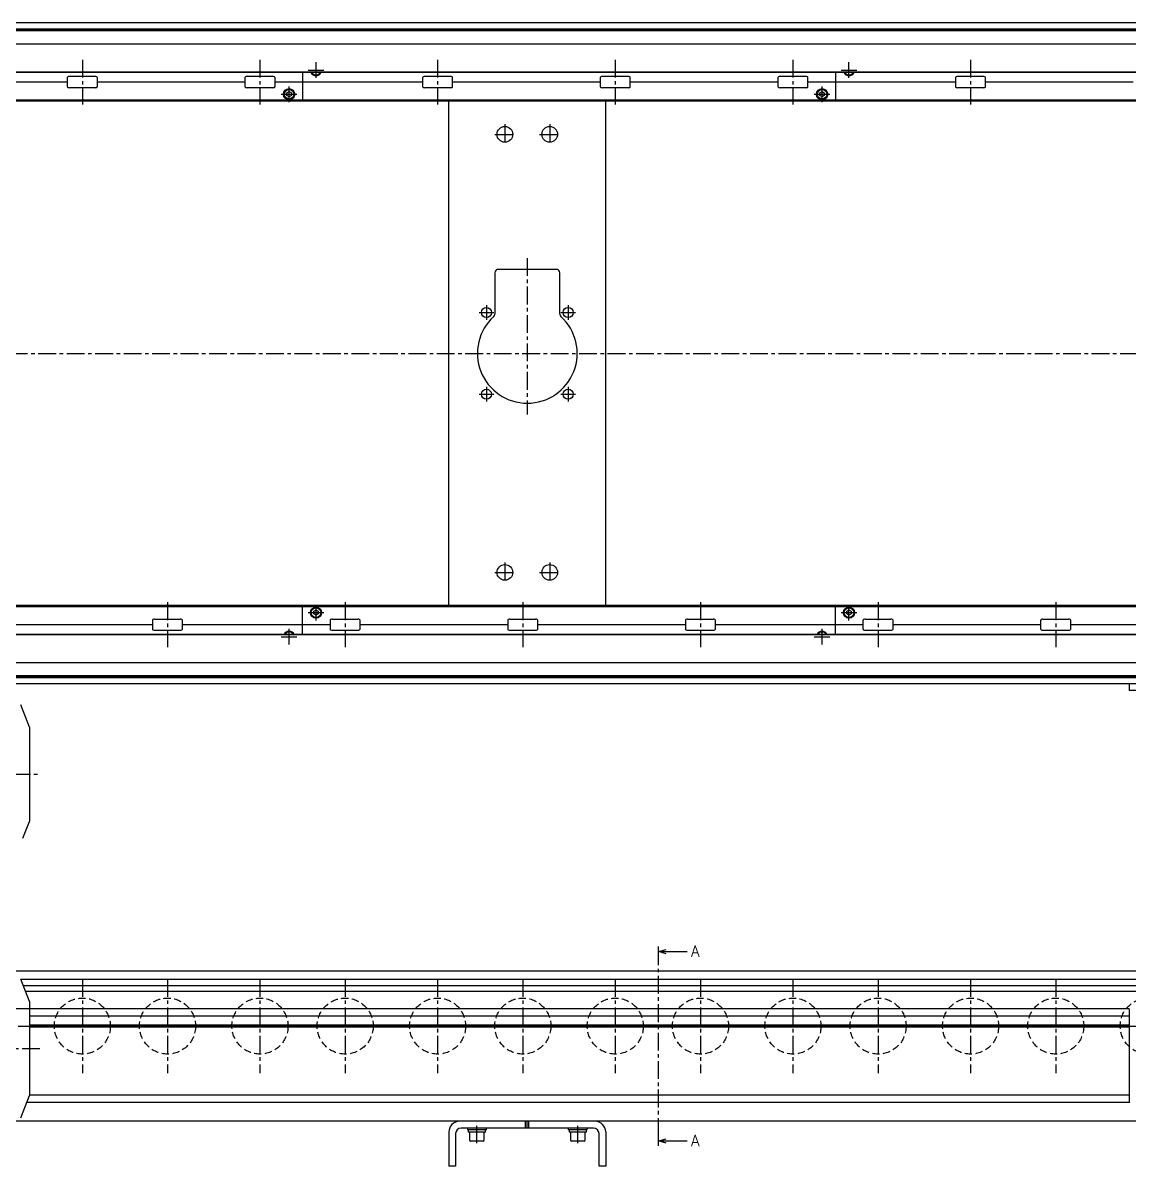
# Model space of a CAD drawing. Extents: x -10 to 2648, y -8 to 1101.
# Drawn here: x 676 to 1663, y 28 to 1048 of the extents above; entities that cross this region are included whole.
import ezdxf

# ---------------------------------------------------------------- set-up
doc = ezdxf.new("R2010")
doc.units = 0
doc.header["$LTSCALE"] = 0.5
doc.linetypes.add('CENTER', pattern=[50.8, 31.75, -6.35, 6.35, -6.35])
doc.linetypes.add('DASHED', pattern=[19.05, 12.7, -6.35])
for name, color, linetype in [('MSM_CENTER', 1, 'CENTER'), ('MSM_CONTINUOUS', 7, 'CONTINUOUS'), ('MSM_DASHED', 4, 'DASHED'), ('MSM_PART_NUMBER', 7, 'CONTINUOUS')]:
    doc.layers.add(name, color=color, linetype=linetype)
doc.styles.get("Standard").update_dxf_attribs({"font": 'txt.shx', "height": 10, "bigfont": 'bigfont.shx'})

# ---------------------------------------------------------------- blocks, each defined once
blk = doc.blocks.new('*U89')
at = {"layer": 'MSM_PART_NUMBER'}
blk.add_text('A', height=10, dxfattribs=at).set_placement((1272.3, 214.9))
blk = doc.blocks.new('*U90')
at = {"layer": 'MSM_PART_NUMBER'}
blk.add_text('A', height=10, dxfattribs=at).set_placement((1272.3, 45.9))

msp = doc.modelspace()

# ---------------------------------------------------------------- linework, layer by layer
at = {"layer": 'MSM_CENTER'}
for p, q in [((729.3, 1015.5), (729.3, 975.5)), ((887.8, 1015.5), (887.8, 975.5)), ((937.8, 999.2), (937.8, 1013.2)), ((1046.3, 1015.5), (1046.3, 975.5)), ((1204.8, 1015.5), (1204.8, 975.5)), ((1363.3, 1015.5), (1363.3, 975.5)), ((1413.3, 999.2), (1413.3, 1013.2)), ((1521.8, 1015.5), (1521.8, 975.5)), ((930.8, 1006.2), (944.8, 1006.2)), ((1406.3, 1006.2), (1420.3, 1006.2)), ((913.8, 977.7), (913.8, 991.7)), ((1389.3, 977.7), (1389.3, 991.7)), ((906.8, 984.7), (920.8, 984.7)), ((1382.3, 984.7), (1396.3, 984.7)), ((1106.3, 957.9), (1106.3, 939.9)), ((1146.3, 957.9), (1146.3, 939.9)), ((1097.3, 948.9), (1115.3, 948.9)), ((1137.3, 948.9), (1155.3, 948.9)), ((1126.3, 838.4), (1126.3, 698.9)), ((1089.8, 796.4), (1089.8, 783.4)), ((1162.8, 796.4), (1162.8, 783.4)), ((1083.3, 789.9), (1096.3, 789.9)), ((1156.3, 789.9), (1169.3, 789.9)), ((359.8, 753.4), (1890.9, 753.4)), ((1083.3, 716.9), (1096.3, 716.9)), ((1089.8, 723.4), (1089.8, 710.4)), ((1156.3, 716.9), (1169.3, 716.9)), ((1162.8, 723.4), (1162.8, 710.4)), ((1106.3, 566.9), (1106.3, 548.9)), ((1146.3, 566.9), (1146.3, 548.9)), ((1097.3, 557.9), (1115.3, 557.9)), ((1137.3, 557.9), (1155.3, 557.9)), ((805.3, 531.3), (805.3, 491.3)), ((963.8, 531.3), (963.8, 491.3)), ((1122.3, 531.3), (1122.3, 491.3)), ((1280.8, 531.3), (1280.8, 491.3)), ((1439.3, 531.3), (1439.3, 491.3)), ((1597.8, 531.3), (1597.8, 491.3)), ((930.8, 522), (944.8, 522)), ((937.8, 515), (937.8, 529)), ((1406.3, 522), (1420.3, 522)), ((1413.3, 515), (1413.3, 529)), ((906.8, 500.5), (920.8, 500.5)), ((913.8, 493.5), (913.8, 507.5)), ((1382.3, 500.5), (1396.3, 500.5)), ((1389.3, 493.5), (1389.3, 507.5)), ((362.3, 377.7), (692.3, 377.7)), ((1243.3, 55), (1243.3, 215)), ((729.3, 195), (729.3, 111)), ((805.3, 195), (805.3, 111)), ((887.8, 195), (887.8, 111)), ((963.8, 195), (963.8, 111)), ((1046.3, 195), (1046.3, 111)), ((1122.3, 195), (1122.3, 111)), ((1204.8, 195), (1204.8, 111)), ((1280.8, 195), (1280.8, 111)), ((1363.3, 195), (1363.3, 111)), ((1439.3, 195), (1439.3, 111)), ((1521.8, 195), (1521.8, 111)), ((1597.8, 195), (1597.8, 111)), ((367.3, 153), (1881.3, 153)), ((472.3, 133), (692.3, 133)), ((1081.3, 48.4), (1081.3, 64)), ((1171.3, 48.4), (1171.3, 64))]:
    msp.add_line(p, q, dxfattribs=at)
at = {"layer": 'MSM_CONTINUOUS'}
for p, q in [((1880.9, 1048.4), (370.7, 1048.4)), ((1879.3, 1048.3), (372.3, 1048.3)), ((1854.6, 1042.9), (396.9, 1042.9)), ((1854.6, 1041.2), (396.9, 1041.2)), ((1854.5, 1042), (397, 1042)), ((1879.3, 1029.5), (372.3, 1029.5)), ((1879.3, 1004.1), (372.3, 1004.1)), ((1879.3, 1004.5), (422.3, 1004.5)), ((740.7, 1000.5), (717.8, 1000.5)), ((899.2, 1000.5), (876.3, 1000.5)), ((925.8, 1004.1), (925.8, 979.4)), ((937.8, 1003.9), (937.4, 1004.1)), ((938.1, 1004.1), (937.8, 1003.9)), ((1057.7, 1000.5), (1034.8, 1000.5)), ((1216.2, 1000.5), (1193.3, 1000.5)), ((1374.7, 1000.5), (1351.8, 1000.5)), ((1401.3, 1004.1), (1401.3, 979.4)), ((1413.3, 1003.9), (1412.9, 1004.1)), ((1413.6, 1004.1), (1413.3, 1003.9)), ((1533.2, 1000.5), (1510.3, 1000.5)), ((715.8, 995.5), (584.2, 995.5)), ((715.8, 999.5), (715.8, 991.5)), ((740.7, 990.5), (717.8, 990.5)), ((742.7, 991.5), (742.7, 999.5)), ((874.3, 995.5), (742.7, 995.5)), ((874.3, 999.5), (874.3, 991.5)), ((899.2, 990.5), (876.3, 990.5)), ((901.2, 991.5), (901.2, 999.5)), ((1032.8, 995.5), (901.2, 995.5)), ((1032.8, 999.5), (1032.8, 991.5)), ((1057.7, 990.5), (1034.8, 990.5)), ((1059.7, 991.5), (1059.7, 999.5)), ((1191.3, 995.5), (1059.7, 995.5)), ((1191.3, 999.5), (1191.3, 991.5)), ((1216.2, 990.5), (1193.3, 990.5)), ((1218.2, 991.5), (1218.2, 999.5)), ((1349.8, 995.5), (1218.2, 995.5)), ((1349.8, 999.5), (1349.8, 991.5)), ((1374.7, 990.5), (1351.8, 990.5)), ((1376.7, 991.5), (1376.7, 999.5)), ((1508.3, 995.5), (1376.7, 995.5)), ((1508.3, 999.5), (1508.3, 991.5)), ((1533.2, 990.5), (1510.3, 990.5)), ((1535.2, 991.5), (1535.2, 999.5)), ((1666.8, 995.5), (1535.2, 995.5)), ((911.8, 985.9), (913.8, 987.1)), ((911.8, 983.6), (911.8, 985.9)), ((913.8, 982.4), (911.8, 983.6)), ((913.8, 987.1), (915.8, 985.9)), ((915.8, 983.6), (913.8, 982.4)), ((915.8, 985.9), (915.8, 983.6)), ((1387.3, 985.9), (1389.3, 987.1)), ((1387.3, 983.6), (1387.3, 985.9)), ((1389.3, 982.4), (1387.3, 983.6)), ((1389.3, 987.1), (1391.3, 985.9)), ((1391.3, 983.6), (1389.3, 982.4)), ((1391.3, 985.9), (1391.3, 983.6)), ((1876.8, 979.4), (450.3, 979.4)), ((1880.9, 978.4), (450.3, 978.4)), ((1056.3, 528.4), (1056.3, 978.4)), ((1196.3, 528.4), (1196.3, 978.4)), ((1152.3, 828.4), (1100.3, 828.4)), ((1097.3, 825.4), (1097.3, 788.5)), ((1155.3, 788.5), (1155.3, 825.4)), ((1880.9, 528.4), (450.3, 528.4)), ((450.3, 527.4), (1876.8, 527.4)), ((925.8, 502.6), (925.8, 527.4)), ((935.8, 523.2), (937.8, 524.4)), ((935.8, 520.9), (935.8, 523.2)), ((937.8, 519.7), (935.8, 520.9)), ((937.8, 524.4), (939.8, 523.2)), ((939.8, 520.9), (937.8, 519.7)), ((939.8, 523.2), (939.8, 520.9)), ((1401.3, 502.6), (1401.3, 527.4)), ((1411.3, 523.2), (1413.3, 524.4)), ((1411.3, 520.9), (1411.3, 523.2)), ((1413.3, 519.7), (1411.3, 520.9)), ((1413.3, 524.4), (1415.3, 523.2)), ((1415.3, 520.9), (1413.3, 519.7)), ((1415.3, 523.2), (1415.3, 520.9)), ((660.2, 511.3), (791.8, 511.3)), ((791.8, 515.3), (791.8, 507.3)), ((793.8, 516.3), (816.7, 516.3)), ((818.7, 507.3), (818.7, 515.3)), ((818.7, 511.3), (950.3, 511.3)), ((950.3, 515.3), (950.3, 507.3)), ((952.3, 516.3), (975.2, 516.3)), ((977.2, 507.3), (977.2, 515.3)), ((977.2, 511.3), (1108.8, 511.3)), ((1108.8, 515.3), (1108.8, 507.3)), ((1110.8, 516.3), (1133.7, 516.3)), ((1135.7, 507.3), (1135.7, 515.3)), ((1135.7, 511.3), (1267.3, 511.3)), ((1267.3, 515.3), (1267.3, 507.3)), ((1269.3, 516.3), (1292.2, 516.3)), ((1294.2, 507.3), (1294.2, 515.3)), ((1294.2, 511.3), (1425.8, 511.3)), ((1425.8, 515.3), (1425.8, 507.3)), ((1427.8, 516.3), (1450.7, 516.3)), ((1452.7, 507.3), (1452.7, 515.3)), ((1452.7, 511.3), (1584.3, 511.3)), ((1584.3, 515.3), (1584.3, 507.3)), ((1586.3, 516.3), (1609.2, 516.3)), ((1611.2, 507.3), (1611.2, 515.3)), ((1611.2, 511.3), (1742.8, 511.3)), ((1879.3, 502.6), (372.3, 502.6)), ((1879.3, 502.2), (422.3, 502.2)), ((793.8, 506.3), (816.7, 506.3)), ((913.4, 502.6), (913.8, 502.9)), ((913.8, 502.9), (914.1, 502.6)), ((952.3, 506.3), (975.2, 506.3)), ((1110.8, 506.3), (1133.7, 506.3)), ((1269.3, 506.3), (1292.2, 506.3)), ((1388.9, 502.6), (1389.3, 502.9)), ((1389.3, 502.9), (1389.6, 502.6)), ((1427.8, 506.3), (1450.7, 506.3)), ((1586.3, 506.3), (1609.2, 506.3)), ((1879.3, 477.2), (372.3, 477.2)), ((1854.6, 465.6), (396.9, 465.6)), ((1854.6, 463.9), (396.9, 463.9)), ((1854.5, 464.7), (397, 464.7)), ((1880.9, 458.4), (370.7, 458.4)), ((1879.3, 458.4), (372.3, 458.4)), ((1663.3, 458.4), (1663.3, 452.4)), ((1713.3, 452.4), (1663.3, 452.4)), ((682.3, 419.7), (674.3, 439.7)), ((682.3, 419.7), (682.3, 335.7)), ((676.3, 320.7), (682.3, 335.7)), ((1243.3, 215), (1243.3, 224)), ((1243.3, 219.5), (1250.3, 221.4)), ((1243.3, 219.5), (1268.9, 219.5)), ((1250.3, 217.6), (1243.3, 219.5)), ((1879.3, 202), (372.3, 202)), ((682.3, 175), (674.3, 195)), ((1879.3, 194.6), (674.4, 194.6)), ((1763.3, 189), (676.7, 189)), ((1763.3, 184), (678.7, 184)), ((682.3, 175), (682.3, 91)), ((1663.3, 168.3), (667.3, 168.3)), ((1663.3, 168.5), (1663.3, 84.5)), ((1663.3, 161.8), (682.3, 161.8)), ((1663.3, 153.9), (682.3, 153.9)), ((1663.3, 153), (682.3, 153)), ((1663.3, 152.1), (682.3, 152.1)), ((674.3, 71), (682.3, 91)), ((1663.3, 84.8), (679.8, 84.8)), ((1663.3, 91.3), (682.3, 91.3)), ((1880.9, 68), (472.3, 68)), ((1185.3, 62), (1067.3, 62)), ((1072.8, 62), (1072.8, 60.4)), ((1089.8, 60.4), (1089.8, 62)), ((1124.8, 62), (1124.8, 68)), ((1126.3, 62), (1126.3, 68)), ((1127.8, 62), (1127.8, 68)), ((1162.8, 62), (1162.8, 60.4)), ((1179.8, 60.4), (1179.8, 62)), ((1056.3, 58.5), (1056.3, 28)), ((1062.3, 57), (1062.3, 28)), ((1089.8, 60.4), (1072.8, 60.4)), ((1073.6, 60.4), (1073.6, 58.4)), ((1089, 58.4), (1073.6, 58.4)), ((1074.8, 58.4), (1074.8, 51.2)), ((1087.8, 51.2), (1087.8, 58.4)), ((1089, 58.4), (1089, 60.4)), ((1179.8, 60.4), (1162.8, 60.4)), ((1163.6, 60.4), (1163.6, 58.4)), ((1179, 58.4), (1163.6, 58.4)), ((1164.8, 58.4), (1164.8, 51.2)), ((1177.8, 51.2), (1177.8, 58.4)), ((1179, 58.4), (1179, 60.4)), ((1190.3, 28), (1190.3, 57)), ((1196.3, 58.5), (1196.3, 28)), ((1243.3, 46), (1243.3, 55)), ((1243.3, 50.5), (1250.3, 52.4)), ((1087, 50.4), (1075.6, 50.4)), ((1177, 50.4), (1165.6, 50.4)), ((1250.3, 48.6), (1243.3, 50.5)), ((1243.3, 50.5), (1268.9, 50.5)), ((1062.3, 28), (1056.3, 28)), ((1196.3, 28), (1190.3, 28))]:
    msp.add_line(p, q, dxfattribs=at)
for centre, radius in [((913.8, 984.7), 5), ((913.8, 984.7), 4.25), ((1389.3, 984.7), 5), ((1389.3, 984.7), 4.25), ((1106.3, 948.9), 7), ((1146.3, 948.9), 7), ((1089.8, 789.9), 4.5), ((1162.8, 789.9), 4.5), ((1089.8, 716.9), 4.5), ((1162.8, 716.9), 4.5), ((1106.3, 557.9), 7), ((1146.3, 557.9), 7), ((937.8, 522), 5), ((937.8, 522), 4.25), ((1413.3, 522), 5), ((1413.3, 522), 4.25)]:
    msp.add_circle(centre, radius, dxfattribs=at)
for centre, radius, start, end in [((716.7, 999.4), 0.882, 115.5328, 172.1027), ((717.8, 997.1), 3.41, 89.6687, 115.2454), ((740.7, 997.1), 3.41, 64.7546, 90.3313), ((741.8, 999.4), 0.882, 7.8973, 64.4672), ((875.2, 999.4), 0.882, 115.5328, 172.1027), ((876.3, 997.1), 3.41, 89.6687, 115.2454), ((899.2, 997.1), 3.41, 64.7546, 90.3313), ((900.3, 999.4), 0.882, 7.8973, 64.4672), ((937.8, 1006.2), 5, 204.8346, 335.1654), ((937.8, 1006.2), 4.25, 209.6116, 330.3884), ((1033.7, 999.4), 0.882, 115.5328, 172.1027), ((1034.8, 997.1), 3.41, 89.6687, 115.2454), ((1057.7, 997.1), 3.41, 64.7546, 90.3313), ((1058.8, 999.4), 0.882, 7.8973, 64.4672), ((1192.2, 999.4), 0.882, 115.5328, 172.1027), ((1193.3, 997.1), 3.41, 89.6687, 115.2454), ((1216.2, 997.1), 3.41, 64.7546, 90.3313), ((1217.3, 999.4), 0.882, 7.8973, 64.4672), ((1350.7, 999.4), 0.882, 115.5328, 172.1027), ((1351.8, 997.1), 3.41, 89.6687, 115.2454), ((1374.7, 997.1), 3.41, 64.7546, 90.3313), ((1375.8, 999.4), 0.882, 7.8973, 64.4672), ((1413.3, 1006.2), 5, 204.8346, 335.1654), ((1413.3, 1006.2), 4.25, 209.6116, 330.3884), ((1509.2, 999.4), 0.882, 115.5328, 172.1027), ((1510.3, 997.1), 3.41, 89.6687, 115.2454), ((1533.2, 997.1), 3.41, 64.7546, 90.3313), ((1534.3, 999.4), 0.882, 7.8973, 64.4672), ((716.7, 991.6), 0.882, 187.8973, 244.4672), ((717.8, 993.9), 3.41, 244.7546, 270.3313), ((740.7, 993.9), 3.41, 269.6687, 295.2454), ((741.8, 991.6), 0.882, 295.5328, 352.1027), ((875.2, 991.6), 0.882, 187.8973, 244.4672), ((876.3, 993.9), 3.41, 244.7546, 270.3313), ((899.2, 993.9), 3.41, 269.6687, 295.2454), ((900.3, 991.6), 0.882, 295.5328, 352.1027), ((1033.7, 991.6), 0.882, 187.8973, 244.4672), ((1034.8, 993.9), 3.41, 244.7546, 270.3313), ((1057.7, 993.9), 3.41, 269.6687, 295.2454), ((1058.8, 991.6), 0.882, 295.5328, 352.1027), ((1192.2, 991.6), 0.882, 187.8973, 244.4672), ((1193.3, 993.9), 3.41, 244.7546, 270.3313), ((1216.2, 993.9), 3.41, 269.6687, 295.2454), ((1217.3, 991.6), 0.882, 295.5328, 352.1027), ((1350.7, 991.6), 0.882, 187.8973, 244.4672), ((1351.8, 993.9), 3.41, 244.7546, 270.3313), ((1374.7, 993.9), 3.41, 269.6687, 295.2454), ((1375.8, 991.6), 0.882, 295.5328, 352.1027), ((1509.2, 991.6), 0.882, 187.8973, 244.4672), ((1510.3, 993.9), 3.41, 244.7546, 270.3313), ((1533.2, 993.9), 3.41, 269.6687, 295.2454), ((1534.3, 991.6), 0.882, 295.5328, 352.1027), ((1100.3, 825.4), 3, 90, 180), ((1152.3, 825.4), 3, 0, 90), ((1126.3, 753.4), 44.5, 132.3521, 47.6479), ((1094.3, 788.5), 3, 312.3521, 360), ((1158.3, 788.5), 3, 180, 227.6479), ((792.7, 515.2), 0.882, 115.5328, 172.1027), ((793.8, 512.9), 3.41, 89.6687, 115.2454), ((816.7, 512.9), 3.41, 64.7546, 90.3313), ((817.8, 515.2), 0.882, 7.8973, 64.4672), ((951.2, 515.2), 0.882, 115.5328, 172.1027), ((952.3, 512.9), 3.41, 89.6687, 115.2454), ((975.2, 512.9), 3.41, 64.7546, 90.3313), ((976.3, 515.2), 0.882, 7.8973, 64.4672), ((1109.7, 515.2), 0.882, 115.5328, 172.1027), ((1110.8, 512.9), 3.41, 89.6687, 115.2454), ((1133.7, 512.9), 3.41, 64.7546, 90.3313), ((1134.8, 515.2), 0.882, 7.8973, 64.4672), ((1268.2, 515.2), 0.882, 115.5328, 172.1027), ((1269.3, 512.9), 3.41, 89.6687, 115.2454), ((1292.2, 512.9), 3.41, 64.7546, 90.3313), ((1293.3, 515.2), 0.882, 7.8973, 64.4672), ((1426.7, 515.2), 0.882, 115.5328, 172.1027), ((1427.8, 512.9), 3.41, 89.6687, 115.2454), ((1450.7, 512.9), 3.41, 64.7546, 90.3313), ((1451.8, 515.2), 0.882, 7.8973, 64.4672), ((1585.2, 515.2), 0.882, 115.5328, 172.1027), ((1586.3, 512.9), 3.41, 89.6687, 115.2454), ((1609.2, 512.9), 3.41, 64.7546, 90.3313), ((1610.3, 515.2), 0.882, 7.8973, 64.4672), ((792.7, 507.4), 0.882, 187.8973, 244.4672), ((793.8, 509.7), 3.41, 244.7546, 270.3313), ((816.7, 509.7), 3.41, 269.6687, 295.2454), ((817.8, 507.4), 0.882, 295.5328, 352.1027), ((913.8, 500.5), 5, 24.8346, 155.1654), ((913.8, 500.5), 4.25, 29.6116, 150.3884), ((951.2, 507.4), 0.882, 187.8973, 244.4672), ((952.3, 509.7), 3.41, 244.7546, 270.3313), ((975.2, 509.7), 3.41, 269.6687, 295.2454), ((976.3, 507.4), 0.882, 295.5328, 352.1027), ((1109.7, 507.4), 0.882, 187.8973, 244.4672), ((1110.8, 509.7), 3.41, 244.7546, 270.3313), ((1133.7, 509.7), 3.41, 269.6687, 295.2454), ((1134.8, 507.4), 0.882, 295.5328, 352.1027), ((1268.2, 507.4), 0.882, 187.8973, 244.4672), ((1269.3, 509.7), 3.41, 244.7546, 270.3313), ((1292.2, 509.7), 3.41, 269.6687, 295.2454), ((1293.3, 507.4), 0.882, 295.5328, 352.1027), ((1389.3, 500.5), 5, 24.8346, 155.1654), ((1389.3, 500.5), 4.25, 29.6116, 150.3884), ((1426.7, 507.4), 0.882, 187.8973, 244.4672), ((1427.8, 509.7), 3.41, 244.7546, 270.3313), ((1450.7, 509.7), 3.41, 269.6687, 295.2454), ((1451.8, 507.4), 0.882, 295.5328, 352.1027), ((1585.2, 507.4), 0.882, 187.8973, 244.4672), ((1586.3, 509.7), 3.41, 244.7546, 270.3313), ((1609.2, 509.7), 3.41, 269.6687, 295.2454), ((1610.3, 507.4), 0.882, 295.5328, 352.1027), ((1065.8, 58.5), 9.5, 90, 180), ((1067.3, 57), 5, 90, 180), ((1185.3, 57), 5, 0, 90), ((1186.8, 58.5), 9.5, 0, 90), ((1075.6, 51.2), 0.8, 180, 270), ((1087, 51.2), 0.8, 270, 0), ((1165.6, 51.2), 0.8, 180, 270), ((1177, 51.2), 0.8, 270, 0)]:
    msp.add_arc(centre, radius, start, end, dxfattribs=at)
at = {"layer": 'MSM_DASHED'}
for centre in [(729.3, 153), (805.3, 153), (887.8, 153), (963.8, 153), (1046.3, 153), (1122.3, 153), (1204.8, 153), (1280.8, 153), (1363.3, 153), (1439.3, 153), (1521.8, 153), (1597.8, 153), (1680.3, 153)]:
    msp.add_circle(centre, 25, dxfattribs=at)

# ---------------------------------------------------------------- block references
at = {"layer": 'MSM_CONTINUOUS'}
for name in ['*U89', '*U90']:
    msp.add_blockref(name, (0, 0), dxfattribs=at)

doc.saveas('drawing.dxf')
